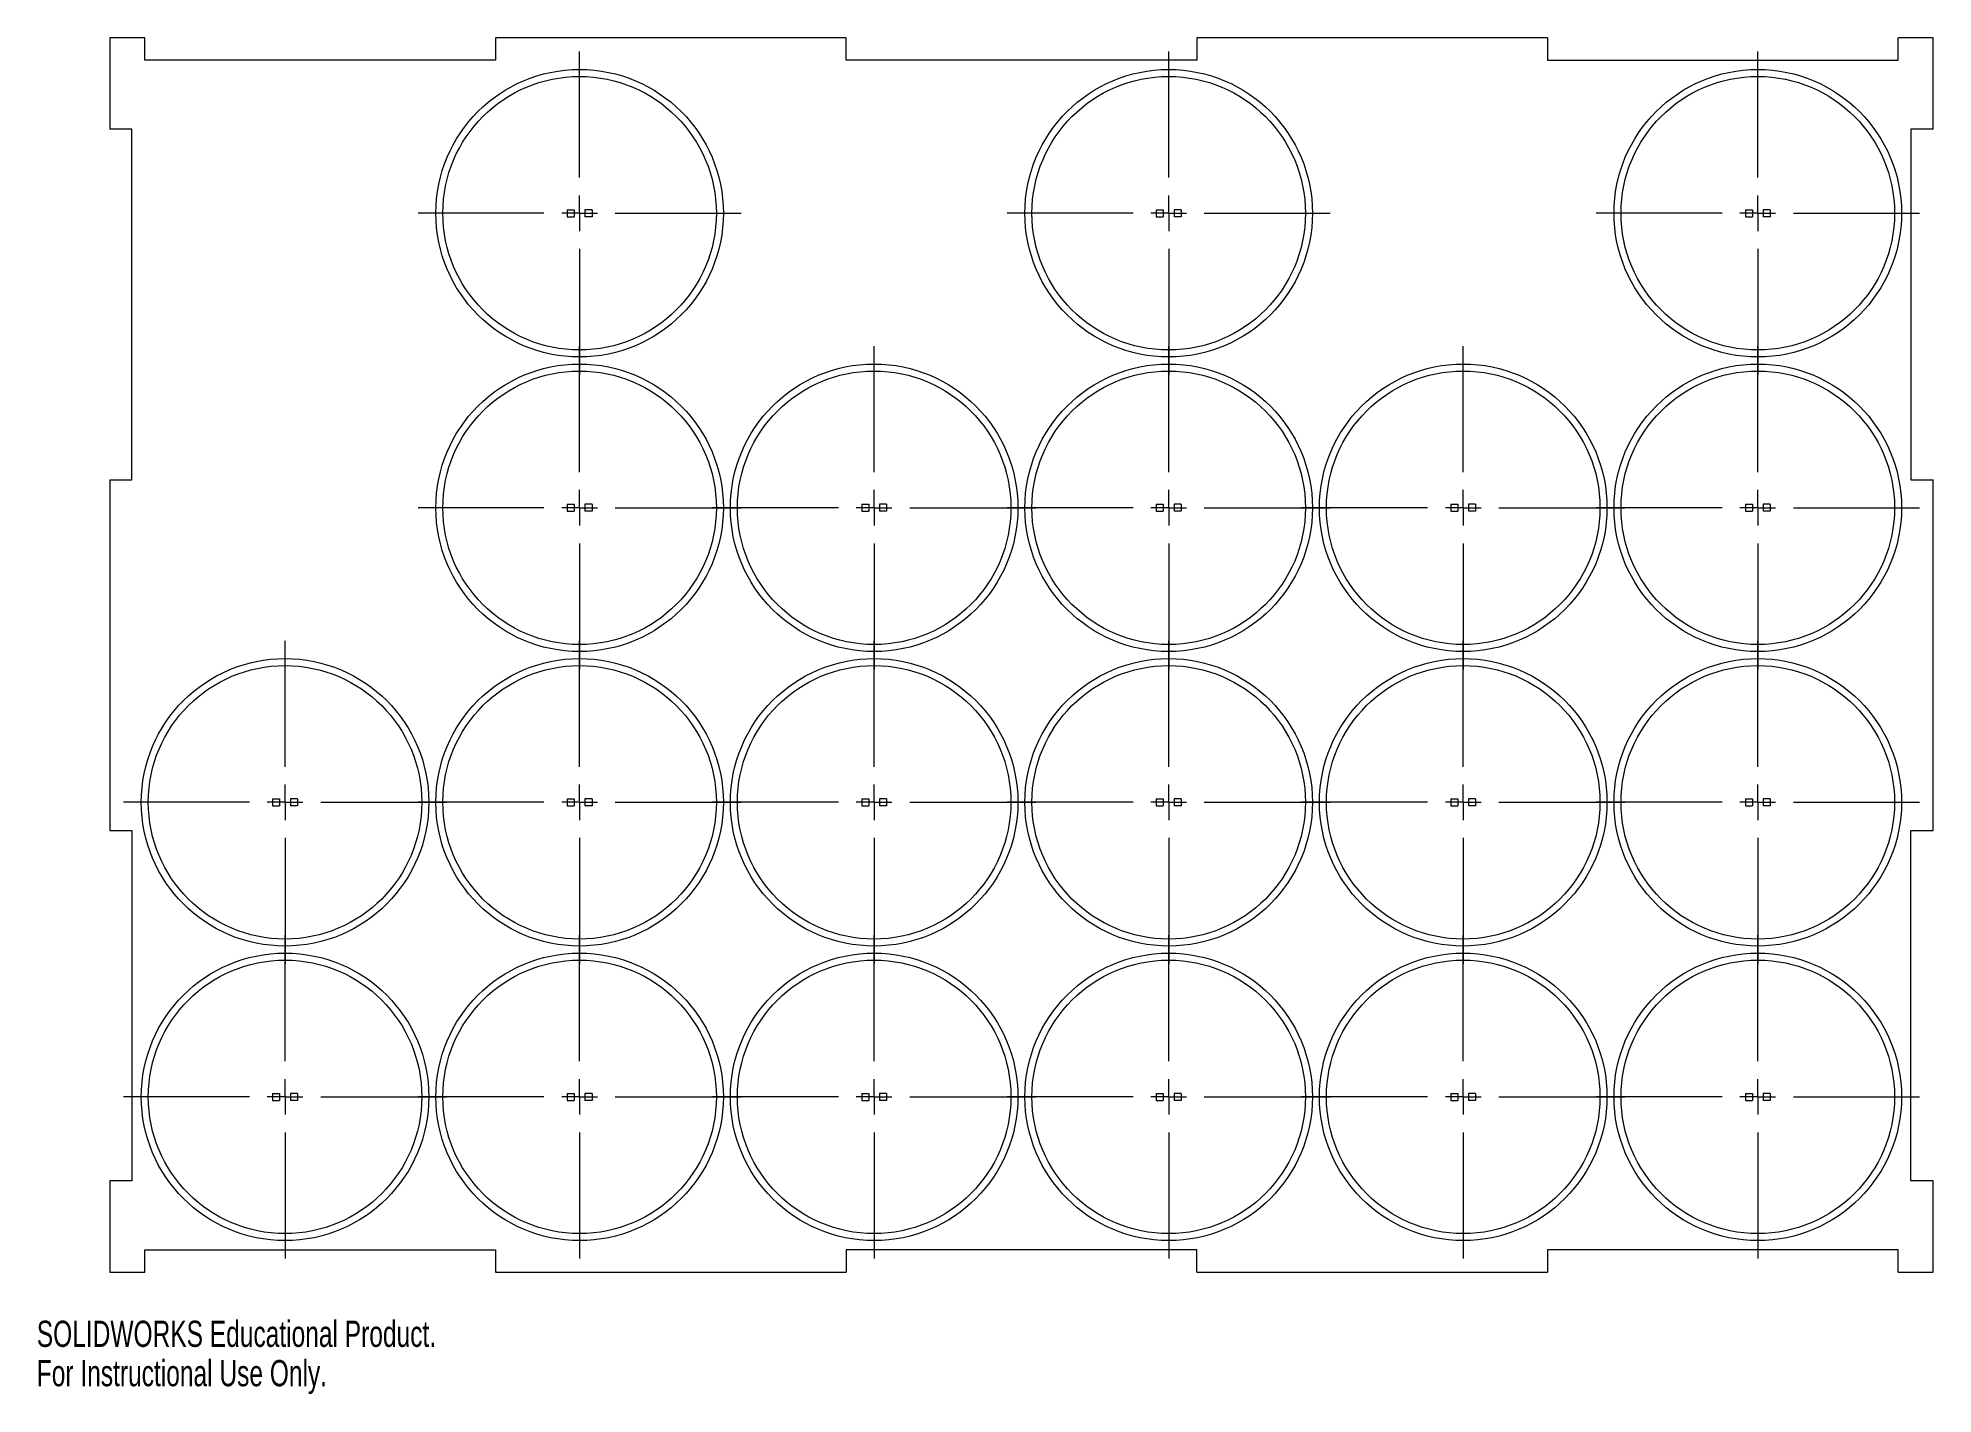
# Model space of a CAD drawing. Header units: millimetres. Extents: x 0 to 0.27, y 0 to 0.193.
import ezdxf

# ---------------------------------------------------------------- set-up
doc = ezdxf.new("R2010")
doc.units = ezdxf.units.MM
doc.styles.add('SLDTEXTSTYLE0', font='TXT', dxfattribs={"width": 0.7})

# ---------------------------------------------------------------- blocks, each defined once
blk = doc.blocks.new('SW_CENTERMARKSYMBOL_0')
at = {"color": 0, "linetype": 'Continuous', "lineweight": 0}
for p, q in [((0, 0.00508), (0, 0.02304)), ((-0.00508, 0), (-0.02304, 0)), ((0, 0), (-0.00254, 0)), ((0, 0), (0, 0.00254)), ((0, 0), (0, -0.00254)), ((0, 0), (0.00254, 0)), ((0.00508, 0), (0.02304, 0)), ((0, -0.00508), (0, -0.02304))]:
    blk.add_line(p, q, dxfattribs=at)
blk = doc.blocks.new('SW_CENTERMARKSYMBOL_1')
at = {"color": 0, "linetype": 'Continuous', "lineweight": 0}
for p, q in [((0, 0.00508), (0, 0.02304)), ((-0.00508, 0), (-0.02304, 0)), ((0, 0), (-0.00254, 0)), ((0, 0), (0, 0.00254)), ((0, 0), (0, -0.00254)), ((0, 0), (0.00254, 0)), ((0.00508, 0), (0.02304, 0)), ((0, -0.00508), (0, -0.02304))]:
    blk.add_line(p, q, dxfattribs=at)
blk = doc.blocks.new('SW_CENTERMARKSYMBOL_2')
at = {"color": 0, "linetype": 'Continuous', "lineweight": 0}
for p, q in [((0, 0.00508), (0, 0.02304)), ((-0.00508, 0), (-0.02304, 0)), ((0, 0), (-0.00254, 0)), ((0, 0), (0, 0.00254)), ((0, 0), (0, -0.00254)), ((0, 0), (0.00254, 0)), ((0.00508, 0), (0.02304, 0)), ((0, -0.00508), (0, -0.02304))]:
    blk.add_line(p, q, dxfattribs=at)
blk = doc.blocks.new('SW_CENTERMARKSYMBOL_3')
at = {"color": 0, "linetype": 'Continuous', "lineweight": 0}
for p, q in [((0, 0.00508), (0, 0.02304)), ((-0.00508, 0), (-0.02304, 0)), ((0, 0), (-0.00254, 0)), ((0, 0), (0, 0.00254)), ((0, 0), (0, -0.00254)), ((0, 0), (0.00254, 0)), ((0.00508, 0), (0.02304, 0)), ((0, -0.00508), (0, -0.02304))]:
    blk.add_line(p, q, dxfattribs=at)
blk = doc.blocks.new('SW_CENTERMARKSYMBOL_4')
at = {"color": 0, "linetype": 'Continuous', "lineweight": 0}
for p, q in [((0, 0.00508), (0, 0.02304)), ((-0.00508, 0), (-0.02304, 0)), ((0, 0), (-0.00254, 0)), ((0, 0), (0, 0.00254)), ((0, 0), (0, -0.00254)), ((0, 0), (0.00254, 0)), ((0.00508, 0), (0.02304, 0)), ((0, -0.00508), (0, -0.02304))]:
    blk.add_line(p, q, dxfattribs=at)
blk = doc.blocks.new('SW_CENTERMARKSYMBOL_5')
at = {"color": 0, "linetype": 'Continuous', "lineweight": 0}
for p, q in [((0, 0.00508), (0, 0.02304)), ((-0.00508, 0), (-0.02304, 0)), ((0, 0), (-0.00254, 0)), ((0, 0), (0, 0.00254)), ((0, 0), (0, -0.00254)), ((0, 0), (0.00254, 0)), ((0.00508, 0), (0.02304, 0)), ((0, -0.00508), (0, -0.02304))]:
    blk.add_line(p, q, dxfattribs=at)
blk = doc.blocks.new('SW_CENTERMARKSYMBOL_6')
at = {"color": 0, "linetype": 'Continuous', "lineweight": 0}
for p, q in [((0, 0.00508), (0, 0.02304)), ((-0.00508, 0), (-0.02304, 0)), ((0, 0), (-0.00254, 0)), ((0, 0), (0, 0.00254)), ((0, 0), (0, -0.00254)), ((0, 0), (0.00254, 0)), ((0.00508, 0), (0.02304, 0)), ((0, -0.00508), (0, -0.02304))]:
    blk.add_line(p, q, dxfattribs=at)
blk = doc.blocks.new('SW_CENTERMARKSYMBOL_7')
at = {"color": 0, "linetype": 'Continuous', "lineweight": 0}
for p, q in [((0, 0.00508), (0, 0.02304)), ((-0.00508, 0), (-0.02304, 0)), ((0, 0), (-0.00254, 0)), ((0, 0), (0, 0.00254)), ((0, 0), (0, -0.00254)), ((0, 0), (0.00254, 0)), ((0.00508, 0), (0.02304, 0)), ((0, -0.00508), (0, -0.02304))]:
    blk.add_line(p, q, dxfattribs=at)
blk = doc.blocks.new('SW_CENTERMARKSYMBOL_8')
at = {"color": 0, "linetype": 'Continuous', "lineweight": 0}
for p, q in [((0, 0.00508), (0, 0.02304)), ((-0.00508, 0), (-0.02304, 0)), ((0, 0), (-0.00254, 0)), ((0, 0), (0, 0.00254)), ((0, 0), (0, -0.00254)), ((0, 0), (0.00254, 0)), ((0.00508, 0), (0.02304, 0)), ((0, -0.00508), (0, -0.02304))]:
    blk.add_line(p, q, dxfattribs=at)
blk = doc.blocks.new('SW_CENTERMARKSYMBOL_9')
at = {"color": 0, "linetype": 'Continuous', "lineweight": 0}
for p, q in [((0, 0.00508), (0, 0.02304)), ((-0.00508, 0), (-0.02304, 0)), ((0, 0), (-0.00254, 0)), ((0, 0), (0, 0.00254)), ((0, 0), (0, -0.00254)), ((0, 0), (0.00254, 0)), ((0.00508, 0), (0.02304, 0)), ((0, -0.00508), (0, -0.02304))]:
    blk.add_line(p, q, dxfattribs=at)
blk = doc.blocks.new('SW_CENTERMARKSYMBOL_10')
at = {"color": 0, "linetype": 'Continuous', "lineweight": 0}
for p, q in [((0, 0.00508), (0, 0.02304)), ((-0.00508, 0), (-0.02304, 0)), ((0, 0), (-0.00254, 0)), ((0, 0), (0, 0.00254)), ((0, 0), (0, -0.00254)), ((0, 0), (0.00254, 0)), ((0.00508, 0), (0.02304, 0)), ((0, -0.00508), (0, -0.02304))]:
    blk.add_line(p, q, dxfattribs=at)
blk = doc.blocks.new('SW_CENTERMARKSYMBOL_11')
at = {"color": 0, "linetype": 'Continuous', "lineweight": 0}
for p, q in [((0, 0.00508), (0, 0.02304)), ((-0.00508, 0), (-0.02304, 0)), ((0, 0), (-0.00254, 0)), ((0, 0), (0, 0.00254)), ((0, 0), (0, -0.00254)), ((0, 0), (0.00254, 0)), ((0.00508, 0), (0.02304, 0)), ((0, -0.00508), (0, -0.02304))]:
    blk.add_line(p, q, dxfattribs=at)
blk = doc.blocks.new('SW_CENTERMARKSYMBOL_12')
at = {"color": 0, "linetype": 'Continuous', "lineweight": 0}
for p, q in [((0, 0.00508), (0, 0.02304)), ((-0.00508, 0), (-0.02304, 0)), ((0, 0), (-0.00254, 0)), ((0, 0), (0, 0.00254)), ((0, 0), (0, -0.00254)), ((0, 0), (0.00254, 0)), ((0.00508, 0), (0.02304, 0)), ((0, -0.00508), (0, -0.02304))]:
    blk.add_line(p, q, dxfattribs=at)
blk = doc.blocks.new('SW_CENTERMARKSYMBOL_13')
at = {"color": 0, "linetype": 'Continuous', "lineweight": 0}
for p, q in [((0, 0.00508), (0, 0.02304)), ((-0.00508, 0), (-0.02304, 0)), ((0, 0), (-0.00254, 0)), ((0, 0), (0, 0.00254)), ((0, 0), (0, -0.00254)), ((0, 0), (0.00254, 0)), ((0.00508, 0), (0.02304, 0)), ((0, -0.00508), (0, -0.02304))]:
    blk.add_line(p, q, dxfattribs=at)
blk = doc.blocks.new('SW_CENTERMARKSYMBOL_14')
at = {"color": 0, "linetype": 'Continuous', "lineweight": 0}
for p, q in [((0, 0.00508), (0, 0.02304)), ((-0.00508, 0), (-0.02304, 0)), ((0, 0), (-0.00254, 0)), ((0, 0), (0, 0.00254)), ((0, 0), (0, -0.00254)), ((0, 0), (0.00254, 0)), ((0.00508, 0), (0.02304, 0)), ((0, -0.00508), (0, -0.02304))]:
    blk.add_line(p, q, dxfattribs=at)
blk = doc.blocks.new('SW_CENTERMARKSYMBOL_15')
at = {"color": 0, "linetype": 'Continuous', "lineweight": 0}
for p, q in [((0, 0.00508), (0, 0.02304)), ((-0.00508, 0), (-0.02304, 0)), ((0, 0), (-0.00254, 0)), ((0, 0), (0, 0.00254)), ((0, 0), (0, -0.00254)), ((0, 0), (0.00254, 0)), ((0.00508, 0), (0.02304, 0)), ((0, -0.00508), (0, -0.02304))]:
    blk.add_line(p, q, dxfattribs=at)
blk = doc.blocks.new('SW_CENTERMARKSYMBOL_16')
at = {"color": 0, "linetype": 'Continuous', "lineweight": 0}
for p, q in [((0, 0.00508), (0, 0.02304)), ((-0.00508, 0), (-0.02304, 0)), ((0, 0), (-0.00254, 0)), ((0, 0), (0, 0.00254)), ((0, 0), (0, -0.00254)), ((0, 0), (0.00254, 0)), ((0.00508, 0), (0.02304, 0)), ((0, -0.00508), (0, -0.02304))]:
    blk.add_line(p, q, dxfattribs=at)
blk = doc.blocks.new('SW_CENTERMARKSYMBOL_17')
at = {"color": 0, "linetype": 'Continuous', "lineweight": 0}
for p, q in [((0, 0.00508), (0, 0.02304)), ((-0.00508, 0), (-0.02304, 0)), ((0, 0), (-0.00254, 0)), ((0, 0), (0, 0.00254)), ((0, 0), (0, -0.00254)), ((0, 0), (0.00254, 0)), ((0.00508, 0), (0.02304, 0)), ((0, -0.00508), (0, -0.02304))]:
    blk.add_line(p, q, dxfattribs=at)
blk = doc.blocks.new('SW_CENTERMARKSYMBOL_18')
at = {"color": 0, "linetype": 'Continuous', "lineweight": 0}
for p, q in [((0, 0.00508), (0, 0.02304)), ((-0.00508, 0), (-0.02304, 0)), ((0, 0), (-0.00254, 0)), ((0, 0), (0, 0.00254)), ((0, 0), (0, -0.00254)), ((0, 0), (0.00254, 0)), ((0.00508, 0), (0.02304, 0)), ((0, -0.00508), (0, -0.02304))]:
    blk.add_line(p, q, dxfattribs=at)
blk = doc.blocks.new('SW_CENTERMARKSYMBOL_19')
at = {"color": 0, "linetype": 'Continuous', "lineweight": 0}
for p, q in [((0, 0.00508), (0, 0.02304)), ((-0.00508, 0), (-0.02304, 0)), ((0, 0), (-0.00254, 0)), ((0, 0), (0, 0.00254)), ((0, 0), (0, -0.00254)), ((0, 0), (0.00254, 0)), ((0.00508, 0), (0.02304, 0)), ((0, -0.00508), (0, -0.02304))]:
    blk.add_line(p, q, dxfattribs=at)

msp = doc.modelspace()

# ---------------------------------------------------------------- linework, layer by layer
at = {"color": 7, "linetype": 'Continuous', "lineweight": 15}
for p, q in [((0.0104, 0.19334), (0.0104, 0.18034)), ((0.0154, 0.19334), (0.0104, 0.19334)), ((0.0154, 0.19016), (0.0154, 0.19334)), ((0.0654, 0.19334), (0.0654, 0.19016)), ((0.1154, 0.19334), (0.0654, 0.19334)), ((0.1154, 0.19016), (0.1154, 0.19334)), ((0.1654, 0.19334), (0.1654, 0.19016)), ((0.2154, 0.19334), (0.1654, 0.19334)), ((0.2154, 0.19334), (0.2154, 0.19016)), ((0.2654, 0.19016), (0.2654, 0.19334)), ((0.2704, 0.19334), (0.2654, 0.19334)), ((0.2704, 0.18034), (0.2704, 0.19334)), ((0.0654, 0.19016), (0.0154, 0.19016)), ((0.1654, 0.19016), (0.1154, 0.19016)), ((0.2154, 0.19016), (0.2654, 0.19016)), ((0.01357, 0.18034), (0.0104, 0.18034)), ((0.01357, 0.13034), (0.01357, 0.18034)), ((0.2704, 0.18034), (0.26722, 0.18034)), ((0.26722, 0.18034), (0.26722, 0.13034)), ((0.07563, 0.16884), (0.07563, 0.16784)), ((0.07563, 0.16884), (0.07663, 0.16884)), ((0.07563, 0.16784), (0.07663, 0.16784)), ((0.07663, 0.16884), (0.07663, 0.16784)), ((0.07817, 0.16884), (0.07817, 0.16784)), ((0.07917, 0.16884), (0.07817, 0.16884)), ((0.07917, 0.16784), (0.07817, 0.16784)), ((0.07917, 0.16884), (0.07917, 0.16784)), ((0.15963, 0.16884), (0.15963, 0.16784)), ((0.15963, 0.16884), (0.16063, 0.16884)), ((0.15963, 0.16784), (0.16063, 0.16784)), ((0.16063, 0.16884), (0.16063, 0.16784)), ((0.16217, 0.16884), (0.16217, 0.16784)), ((0.16317, 0.16884), (0.16217, 0.16884)), ((0.16317, 0.16784), (0.16217, 0.16784)), ((0.16317, 0.16884), (0.16317, 0.16784)), ((0.24363, 0.16884), (0.24363, 0.16784)), ((0.24363, 0.16884), (0.24463, 0.16884)), ((0.24363, 0.16784), (0.24463, 0.16784)), ((0.24463, 0.16884), (0.24463, 0.16784)), ((0.24617, 0.16884), (0.24617, 0.16784)), ((0.24717, 0.16884), (0.24617, 0.16884)), ((0.24717, 0.16784), (0.24617, 0.16784)), ((0.24717, 0.16884), (0.24717, 0.16784)), ((0.0104, 0.13034), (0.0104, 0.08034)), ((0.0104, 0.13034), (0.01357, 0.13034)), ((0.26722, 0.13034), (0.2704, 0.13034)), ((0.2704, 0.08034), (0.2704, 0.13034)), ((0.07563, 0.12684), (0.07563, 0.12584)), ((0.07563, 0.12684), (0.07663, 0.12684)), ((0.07563, 0.12584), (0.07663, 0.12584)), ((0.07663, 0.12684), (0.07663, 0.12584)), ((0.07817, 0.12684), (0.07817, 0.12584)), ((0.07917, 0.12684), (0.07817, 0.12684)), ((0.07917, 0.12584), (0.07817, 0.12584)), ((0.07917, 0.12684), (0.07917, 0.12584)), ((0.11763, 0.12684), (0.11763, 0.12584)), ((0.11763, 0.12684), (0.11863, 0.12684)), ((0.11763, 0.12584), (0.11863, 0.12584)), ((0.11863, 0.12684), (0.11863, 0.12584)), ((0.12017, 0.12684), (0.12017, 0.12584)), ((0.12117, 0.12684), (0.12017, 0.12684)), ((0.12117, 0.12584), (0.12017, 0.12584)), ((0.12117, 0.12684), (0.12117, 0.12584)), ((0.15963, 0.12684), (0.15963, 0.12584)), ((0.15963, 0.12684), (0.16063, 0.12684)), ((0.15963, 0.12584), (0.16063, 0.12584)), ((0.16063, 0.12684), (0.16063, 0.12584)), ((0.16217, 0.12684), (0.16217, 0.12584)), ((0.16317, 0.12684), (0.16217, 0.12684)), ((0.16317, 0.12584), (0.16217, 0.12584)), ((0.16317, 0.12684), (0.16317, 0.12584)), ((0.20163, 0.12684), (0.20163, 0.12584)), ((0.20163, 0.12684), (0.20263, 0.12684)), ((0.20163, 0.12584), (0.20263, 0.12584)), ((0.20263, 0.12684), (0.20263, 0.12584)), ((0.20417, 0.12684), (0.20417, 0.12584)), ((0.20517, 0.12684), (0.20417, 0.12684)), ((0.20517, 0.12584), (0.20417, 0.12584)), ((0.20517, 0.12684), (0.20517, 0.12584)), ((0.24363, 0.12684), (0.24363, 0.12584)), ((0.24363, 0.12684), (0.24463, 0.12684)), ((0.24363, 0.12584), (0.24463, 0.12584)), ((0.24463, 0.12684), (0.24463, 0.12584)), ((0.24617, 0.12684), (0.24617, 0.12584)), ((0.24717, 0.12684), (0.24617, 0.12684)), ((0.24717, 0.12584), (0.24617, 0.12584)), ((0.24717, 0.12684), (0.24717, 0.12584)), ((0.03363, 0.08484), (0.03363, 0.08384)), ((0.03363, 0.08484), (0.03463, 0.08484)), ((0.03363, 0.08384), (0.03463, 0.08384)), ((0.03463, 0.08484), (0.03463, 0.08384)), ((0.03617, 0.08484), (0.03617, 0.08384)), ((0.03717, 0.08484), (0.03617, 0.08484)), ((0.03717, 0.08384), (0.03617, 0.08384)), ((0.03717, 0.08484), (0.03717, 0.08384)), ((0.07563, 0.08484), (0.07563, 0.08384)), ((0.07563, 0.08484), (0.07663, 0.08484)), ((0.07563, 0.08384), (0.07663, 0.08384)), ((0.07663, 0.08484), (0.07663, 0.08384)), ((0.07817, 0.08484), (0.07817, 0.08384)), ((0.07917, 0.08484), (0.07817, 0.08484)), ((0.07917, 0.08384), (0.07817, 0.08384)), ((0.07917, 0.08484), (0.07917, 0.08384)), ((0.11763, 0.08484), (0.11763, 0.08384)), ((0.11763, 0.08484), (0.11863, 0.08484)), ((0.11763, 0.08384), (0.11863, 0.08384)), ((0.11863, 0.08484), (0.11863, 0.08384)), ((0.12017, 0.08484), (0.12017, 0.08384)), ((0.12117, 0.08484), (0.12017, 0.08484)), ((0.12117, 0.08384), (0.12017, 0.08384)), ((0.12117, 0.08484), (0.12117, 0.08384)), ((0.15963, 0.08484), (0.15963, 0.08384)), ((0.15963, 0.08484), (0.16063, 0.08484)), ((0.15963, 0.08384), (0.16063, 0.08384)), ((0.16063, 0.08484), (0.16063, 0.08384)), ((0.16217, 0.08484), (0.16217, 0.08384)), ((0.16317, 0.08484), (0.16217, 0.08484)), ((0.16317, 0.08384), (0.16217, 0.08384)), ((0.16317, 0.08484), (0.16317, 0.08384)), ((0.20163, 0.08484), (0.20163, 0.08384)), ((0.20163, 0.08484), (0.20263, 0.08484)), ((0.20163, 0.08384), (0.20263, 0.08384)), ((0.20263, 0.08484), (0.20263, 0.08384)), ((0.20417, 0.08484), (0.20417, 0.08384)), ((0.20517, 0.08484), (0.20417, 0.08484)), ((0.20517, 0.08384), (0.20417, 0.08384)), ((0.20517, 0.08484), (0.20517, 0.08384)), ((0.24363, 0.08484), (0.24363, 0.08384)), ((0.24363, 0.08484), (0.24463, 0.08484)), ((0.24363, 0.08384), (0.24463, 0.08384)), ((0.24463, 0.08484), (0.24463, 0.08384)), ((0.24617, 0.08484), (0.24617, 0.08384)), ((0.24717, 0.08484), (0.24617, 0.08484)), ((0.24717, 0.08384), (0.24617, 0.08384)), ((0.24717, 0.08484), (0.24717, 0.08384)), ((0.0104, 0.08034), (0.01357, 0.08034)), ((0.01357, 0.08034), (0.01357, 0.03034)), ((0.26722, 0.08034), (0.2704, 0.08034)), ((0.26722, 0.03034), (0.26722, 0.08034)), ((0.03363, 0.04284), (0.03363, 0.04184)), ((0.03363, 0.04284), (0.03463, 0.04284)), ((0.03363, 0.04184), (0.03463, 0.04184)), ((0.03463, 0.04284), (0.03463, 0.04184)), ((0.03617, 0.04284), (0.03617, 0.04184)), ((0.03717, 0.04284), (0.03617, 0.04284)), ((0.03717, 0.04184), (0.03617, 0.04184)), ((0.03717, 0.04284), (0.03717, 0.04184)), ((0.07563, 0.04284), (0.07563, 0.04184)), ((0.07563, 0.04284), (0.07663, 0.04284)), ((0.07563, 0.04184), (0.07663, 0.04184)), ((0.07663, 0.04284), (0.07663, 0.04184)), ((0.07817, 0.04284), (0.07817, 0.04184)), ((0.07917, 0.04284), (0.07817, 0.04284)), ((0.07917, 0.04184), (0.07817, 0.04184)), ((0.07917, 0.04284), (0.07917, 0.04184)), ((0.11763, 0.04284), (0.11763, 0.04184)), ((0.11763, 0.04284), (0.11863, 0.04284)), ((0.11763, 0.04184), (0.11863, 0.04184)), ((0.11863, 0.04284), (0.11863, 0.04184)), ((0.12017, 0.04284), (0.12017, 0.04184)), ((0.12117, 0.04284), (0.12017, 0.04284)), ((0.12117, 0.04184), (0.12017, 0.04184)), ((0.12117, 0.04284), (0.12117, 0.04184)), ((0.15963, 0.04284), (0.15963, 0.04184)), ((0.15963, 0.04284), (0.16063, 0.04284)), ((0.15963, 0.04184), (0.16063, 0.04184)), ((0.16063, 0.04284), (0.16063, 0.04184)), ((0.16217, 0.04284), (0.16217, 0.04184)), ((0.16317, 0.04284), (0.16217, 0.04284)), ((0.16317, 0.04184), (0.16217, 0.04184)), ((0.16317, 0.04284), (0.16317, 0.04184)), ((0.20163, 0.04284), (0.20163, 0.04184)), ((0.20163, 0.04284), (0.20263, 0.04284)), ((0.20163, 0.04184), (0.20263, 0.04184)), ((0.20263, 0.04284), (0.20263, 0.04184)), ((0.20417, 0.04284), (0.20417, 0.04184)), ((0.20517, 0.04284), (0.20417, 0.04284)), ((0.20517, 0.04184), (0.20417, 0.04184)), ((0.20517, 0.04284), (0.20517, 0.04184)), ((0.24363, 0.04284), (0.24363, 0.04184)), ((0.24363, 0.04284), (0.24463, 0.04284)), ((0.24363, 0.04184), (0.24463, 0.04184)), ((0.24463, 0.04284), (0.24463, 0.04184)), ((0.24617, 0.04284), (0.24617, 0.04184)), ((0.24717, 0.04284), (0.24617, 0.04284)), ((0.24717, 0.04184), (0.24617, 0.04184)), ((0.24717, 0.04284), (0.24717, 0.04184)), ((0.0104, 0.03034), (0.0104, 0.01734)), ((0.01357, 0.03034), (0.0104, 0.03034)), ((0.2704, 0.03034), (0.26722, 0.03034)), ((0.2704, 0.01734), (0.2704, 0.03034)), ((0.0154, 0.02052), (0.0654, 0.02052)), ((0.0154, 0.01734), (0.0154, 0.02052)), ((0.0654, 0.02052), (0.0654, 0.01734)), ((0.1654, 0.02052), (0.1154, 0.02052)), ((0.1154, 0.02052), (0.1154, 0.01734)), ((0.1654, 0.01734), (0.1654, 0.02052)), ((0.2654, 0.02052), (0.2154, 0.02052)), ((0.2154, 0.02052), (0.2154, 0.01734)), ((0.2654, 0.01734), (0.2654, 0.02052)), ((0.0104, 0.01734), (0.0154, 0.01734)), ((0.0654, 0.01734), (0.1154, 0.01734)), ((0.1654, 0.01734), (0.2154, 0.01734)), ((0.2654, 0.01734), (0.2704, 0.01734))]:
    msp.add_line(p, q, dxfattribs=at)
for centre, radius in [((0.0774, 0.16834), 0.0205), ((0.0774, 0.16834), 0.0195), ((0.1614, 0.16834), 0.0205), ((0.1614, 0.16834), 0.0195), ((0.2454, 0.16834), 0.0205), ((0.2454, 0.16834), 0.0195), ((0.0774, 0.12634), 0.0205), ((0.1194, 0.12634), 0.0205), ((0.1614, 0.12634), 0.0205), ((0.2034, 0.12634), 0.0205), ((0.2454, 0.12634), 0.0205), ((0.0774, 0.12634), 0.0195), ((0.1194, 0.12634), 0.0195), ((0.1614, 0.12634), 0.0195), ((0.2034, 0.12634), 0.0195), ((0.2454, 0.12634), 0.0195), ((0.0354, 0.08434), 0.0205), ((0.0354, 0.08434), 0.0195), ((0.0774, 0.08434), 0.0205), ((0.0774, 0.08434), 0.0195), ((0.1194, 0.08434), 0.0205), ((0.1194, 0.08434), 0.0195), ((0.1614, 0.08434), 0.0205), ((0.1614, 0.08434), 0.0195), ((0.2034, 0.08434), 0.0205), ((0.2034, 0.08434), 0.0195), ((0.2454, 0.08434), 0.0205), ((0.2454, 0.08434), 0.0195), ((0.0354, 0.04234), 0.0205), ((0.0774, 0.04234), 0.0205), ((0.1194, 0.04234), 0.0205), ((0.1614, 0.04234), 0.0205), ((0.2034, 0.04234), 0.0205), ((0.2454, 0.04234), 0.0205), ((0.0354, 0.04234), 0.0195), ((0.0774, 0.04234), 0.0195), ((0.1194, 0.04234), 0.0195), ((0.1614, 0.04234), 0.0195), ((0.2034, 0.04234), 0.0195), ((0.2454, 0.04234), 0.0195)]:
    msp.add_circle(centre, radius, dxfattribs=at)

# ---------------------------------------------------------------- block references
at = {"color": 7, "linetype": 'Continuous', "lineweight": 0}
for name, p in [('SW_CENTERMARKSYMBOL_13', (0.0774, 0.16834)), ('SW_CENTERMARKSYMBOL_14', (0.1614, 0.16834)), ('SW_CENTERMARKSYMBOL_10', (0.2454, 0.16834)), ('SW_CENTERMARKSYMBOL_19', (0.0774, 0.12634)), ('SW_CENTERMARKSYMBOL_18', (0.1194, 0.12634)), ('SW_CENTERMARKSYMBOL_17', (0.1614, 0.12634)), ('SW_CENTERMARKSYMBOL_16', (0.2034, 0.12634)), ('SW_CENTERMARKSYMBOL_11', (0.2454, 0.12634)), ('SW_CENTERMARKSYMBOL_15', (0.0354, 0.08434)), ('SW_CENTERMARKSYMBOL_5', (0.0774, 0.08434)), ('SW_CENTERMARKSYMBOL_4', (0.1194, 0.08434)), ('SW_CENTERMARKSYMBOL_3', (0.1614, 0.08434)), ('SW_CENTERMARKSYMBOL_2', (0.2034, 0.08434)), ('SW_CENTERMARKSYMBOL_12', (0.2454, 0.08434)), ('SW_CENTERMARKSYMBOL_1', (0.0354, 0.04234)), ('SW_CENTERMARKSYMBOL_6', (0.0774, 0.04234)), ('SW_CENTERMARKSYMBOL_7', (0.1194, 0.04234)), ('SW_CENTERMARKSYMBOL_8', (0.1614, 0.04234)), ('SW_CENTERMARKSYMBOL_9', (0.2034, 0.04234)), ('SW_CENTERMARKSYMBOL_0', (0.2454, 0.04234))]:
    msp.add_blockref(name, p, dxfattribs=at)

# ---------------------------------------------------------------- texts
at = {"color": 7, "linetype": 'Continuous', "char_height": 0.0037351, "attachment_point": 1, "style": 'SLDTEXTSTYLE0'}
for s, insert in [('SOLIDWORKS Educational Product.', (0, 0.01042)), ('For Instructional Use Only.', (0, 0.00481))]:
    msp.add_mtext(s, dxfattribs=dict(at, insert=insert))

doc.saveas('drawing.dxf')
